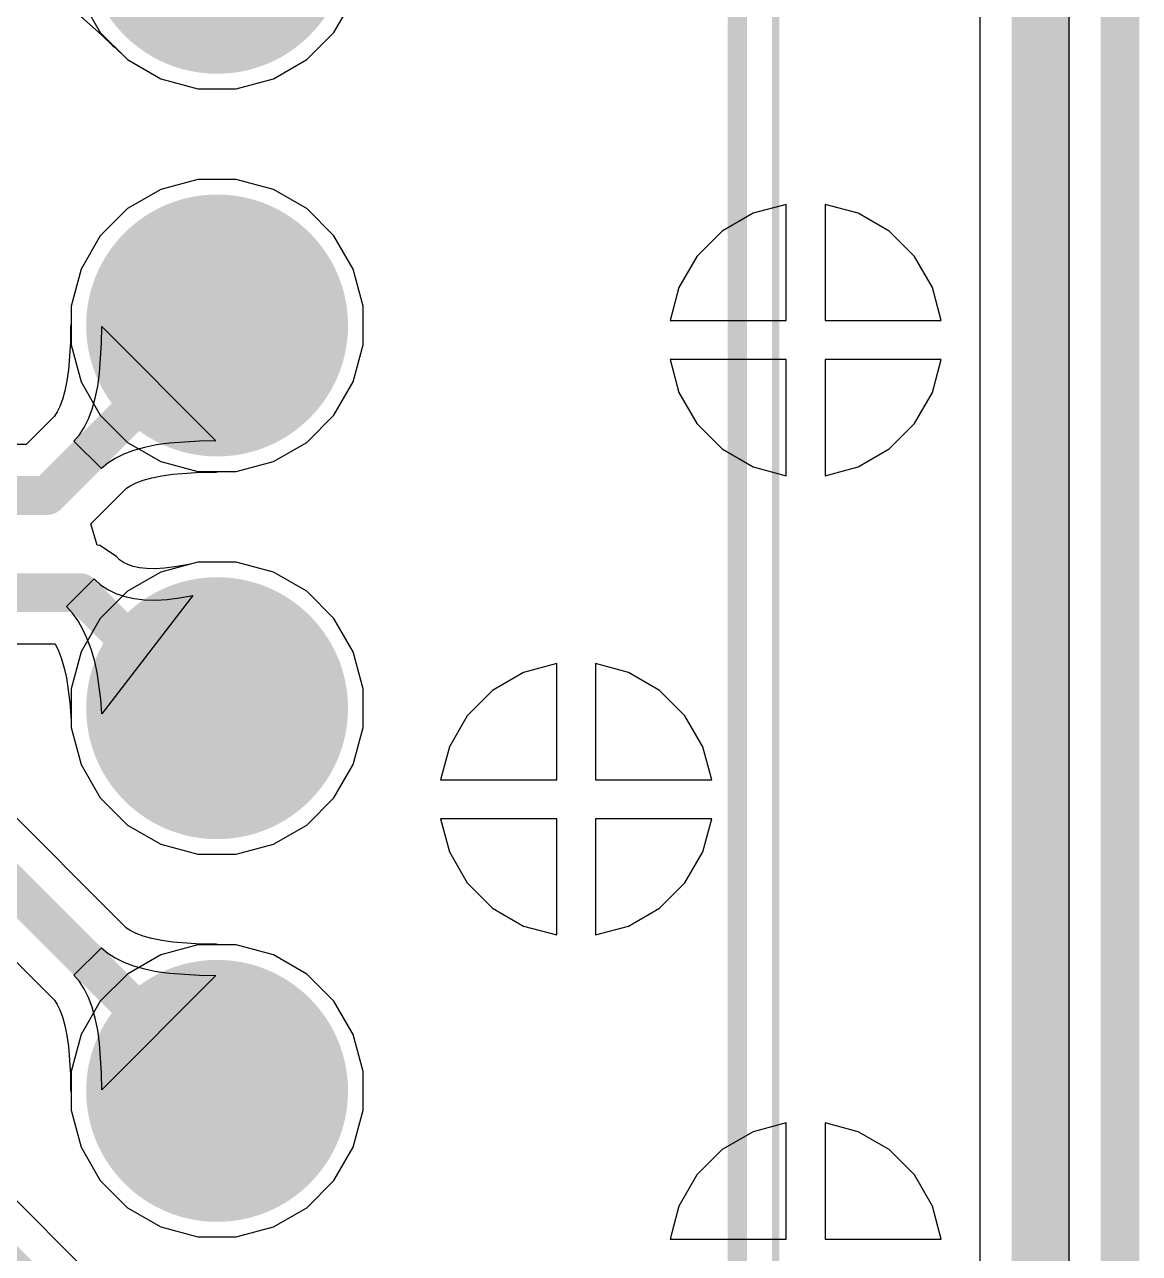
# Model space of a CAD drawing. Header units: inches. Extents: x 1.37 to 4.6, y 1.74 to 5.29.
# Drawn here: x 4.2282 to 4.515, y 3.1903 to 3.5063 of the extents above; entities that cross this region are included whole.
import ezdxf

# ---------------------------------------------------------------- set-up
doc = ezdxf.new("R2010")
doc.units = ezdxf.units.IN
doc.header["$MEASUREMENT"] = 0
for name, color, linetype in [('BottomLayer', 5, 'Continuous'), ('BottomSolder', 6, 'Continuous'), ('KeepOutLayer', 6, 'Continuous'), ('Mechanical13', 56, 'Continuous'), ('Mechanical15', 56, 'Continuous'), ('MultiLayer', 9, 'Continuous'), ('PadHoleLayer', 156, 'Continuous'), ('TopLayer', 1, 'Continuous'), ('TopOverlay', 2, 'Continuous'), ('TopSolder', 216, 'Continuous')]:
    doc.layers.add(name, color=color, linetype=linetype)

# ---------------------------------------------------------------- blocks, each defined once
blk = doc.blocks.new('JST_B8B_XH_A_138')
at = {"layer": 'BottomLayer'}
h = blk.add_hatch(color=5, dxfattribs=at)
edge = h.paths.add_edge_path()
edge.add_arc((-0.3444882, -0.0206693), 0.029685, 0, 360)
h = blk.add_hatch(color=5, dxfattribs=at)
edge = h.paths.add_edge_path()
edge.add_arc((-0.246063, -0.0206693), 0.029685, 0, 360)
h = blk.add_hatch(color=5, dxfattribs=at)
edge = h.paths.add_edge_path()
edge.add_arc((-0.1476378, -0.0206693), 0.029685, 0, 360)
h = blk.add_hatch(color=5, dxfattribs=at)
edge = h.paths.add_edge_path()
edge.add_arc((-0.0492126, -0.0206693), 0.029685, 0, 360)
at = {"layer": 'BottomSolder'}
h = blk.add_hatch(color=6, dxfattribs=at)
edge = h.paths.add_edge_path()
edge.add_arc((-0.3444882, -0.0206693), 0.033685, 0, 360)
h = blk.add_hatch(color=6, dxfattribs=at)
edge = h.paths.add_edge_path()
edge.add_arc((-0.246063, -0.0206693), 0.033685, 0, 360)
h = blk.add_hatch(color=6, dxfattribs=at)
edge = h.paths.add_edge_path()
edge.add_arc((-0.1476378, -0.0206693), 0.033685, 0, 360)
h = blk.add_hatch(color=6, dxfattribs=at)
edge = h.paths.add_edge_path()
edge.add_arc((-0.0492126, -0.0206693), 0.033685, 0, 360)
at = {"layer": 'MultiLayer'}
h = blk.add_hatch(color=9, dxfattribs=at)
edge = h.paths.add_edge_path()
edge.add_arc((-0.3444882, -0.0206693), 0.029685, 0, 360)
h = blk.add_hatch(color=9, dxfattribs=at)
edge = h.paths.add_edge_path()
edge.add_arc((-0.246063, -0.0206693), 0.029685, 0, 360)
h = blk.add_hatch(color=9, dxfattribs=at)
edge = h.paths.add_edge_path()
edge.add_arc((-0.1476378, -0.0206693), 0.029685, 0, 360)
h = blk.add_hatch(color=9, dxfattribs=at)
edge = h.paths.add_edge_path()
edge.add_arc((-0.0492126, -0.0206693), 0.029685, 0, 360)
at = {"layer": 'PadHoleLayer'}
h = blk.add_hatch(color=156, dxfattribs=at)
edge = h.paths.add_edge_path()
edge.add_arc((-0.246063, -0.0206693), 0.019685, 0, 360)
h = blk.add_hatch(color=156, dxfattribs=at)
edge = h.paths.add_edge_path()
edge.add_arc((-0.1476378, -0.0206693), 0.019685, 0, 360)
h = blk.add_hatch(color=156, dxfattribs=at)
edge = h.paths.add_edge_path()
edge.add_arc((-0.0492126, -0.0206693), 0.019685, 0, 360)
at = {"layer": 'TopLayer'}
h = blk.add_hatch(color=1, dxfattribs=at)
edge = h.paths.add_edge_path()
edge.add_arc((-0.3444882, -0.0206693), 0.029685, 0, 360)
h = blk.add_hatch(color=1, dxfattribs=at)
edge = h.paths.add_edge_path()
edge.add_arc((-0.246063, -0.0206693), 0.029685, 0, 360)
h = blk.add_hatch(color=1, dxfattribs=at)
edge = h.paths.add_edge_path()
edge.add_arc((-0.1476378, -0.0206693), 0.029685, 0, 360)
h = blk.add_hatch(color=1, dxfattribs=at)
edge = h.paths.add_edge_path()
edge.add_arc((-0.0492126, -0.0206693), 0.029685, 0, 360)
at = {"layer": 'TopSolder'}
h = blk.add_hatch(color=216, dxfattribs=at)
edge = h.paths.add_edge_path()
edge.add_arc((-0.3444882, -0.0206693), 0.033685, 0, 360)
h = blk.add_hatch(color=216, dxfattribs=at)
edge = h.paths.add_edge_path()
edge.add_arc((-0.246063, -0.0206693), 0.033685, 0, 360)
h = blk.add_hatch(color=216, dxfattribs=at)
edge = h.paths.add_edge_path()
edge.add_arc((-0.1476378, -0.0206693), 0.033685, 0, 360)
h = blk.add_hatch(color=216, dxfattribs=at)
edge = h.paths.add_edge_path()
edge.add_arc((-0.0492126, -0.0206693), 0.033685, 0, 360)
at = {"layer": 'Mechanical13', "const_width": 0.005}
blk.add_lwpolyline([(0.4409449, 0.113189), (-0.4409449, 0.113189)], dxfattribs=at)
at = {"layer": 'Mechanical15', "const_width": 0.0019685}
blk.add_lwpolyline([(0.4507874, 0.1230315), (-0.4507874, 0.1230315)], dxfattribs=at)
at = {"layer": 'TopOverlay', "const_width": 0.005}
blk.add_lwpolyline([(0.4409449, 0.113189), (-0.4409449, 0.113189)], dxfattribs=at)

msp = doc.modelspace()

# ---------------------------------------------------------------- linework, layer by layer
at = {"layer": 'BottomLayer'}
for p, q in [((4.4968738, 4.0767777), (4.4968738, 1.7581262)), ((4.2427158, 3.5128799), (4.2476605, 3.5043153)), ((4.3077699, 3.5043153), (4.3127146, 3.5128799)), ((4.2476605, 3.5043153), (4.2546534, 3.4973224)), ((4.300777, 3.4973224), (4.3077699, 3.5043153)), ((4.2546534, 3.4973224), (4.263218, 3.4923777)), ((4.2922124, 3.4923777), (4.300777, 3.4973224)), ((4.263218, 3.4923777), (4.2727705, 3.4898181)), ((4.2826599, 3.4898181), (4.2922124, 3.4923777)), ((4.2727705, 3.4898181), (4.2826599, 3.4898181)), ((4.263218, 3.4639513), (4.2546534, 3.4590066)), ((4.2727705, 3.4665109), (4.263218, 3.4639513)), ((4.2826599, 3.4665109), (4.2727705, 3.4665109)), ((4.2922124, 3.4639513), (4.2826599, 3.4665109)), ((4.300777, 3.4590066), (4.2922124, 3.4639513)), ((4.2546534, 3.4590066), (4.2476605, 3.4520137)), ((4.3077699, 3.4520137), (4.300777, 3.4590066)), ((4.415623, 3.4578106), (4.407642, 3.4532028)), ((4.4241325, 3.4600907), (4.415623, 3.4578106)), ((4.4241325, 3.4301958), (4.4241325, 3.4600907)), ((4.442642, 3.4578106), (4.4341325, 3.4600907)), ((4.4341325, 3.4600907), (4.4341325, 3.4301958)), ((4.450623, 3.4532028), (4.442642, 3.4578106)), ((4.2476605, 3.4520137), (4.2427158, 3.4434491)), ((4.3127146, 3.4434491), (4.3077699, 3.4520137)), ((4.407642, 3.4532028), (4.4011255, 3.4466863)), ((4.4571395, 3.4466863), (4.450623, 3.4532028)), ((4.4011255, 3.4466863), (4.3965177, 3.4387053)), ((4.4617473, 3.4387053), (4.4571395, 3.4466863)), ((4.2427158, 3.4434491), (4.2401562, 3.4338966)), ((4.3152742, 3.4338966), (4.3127146, 3.4434491)), ((4.3965177, 3.4387053), (4.3942376, 3.4301958)), ((4.4640274, 3.4301958), (4.4617473, 3.4387053)), ((4.2401562, 3.4338966), (4.2401562, 3.4240072)), ((4.3152742, 3.4240072), (4.3152742, 3.4338966)), ((4.3942376, 3.4301958), (4.4241325, 3.4301958)), ((4.4341325, 3.4301958), (4.4640274, 3.4301958)), ((4.2401562, 3.4240072), (4.2427158, 3.4144547)), ((4.3127146, 3.4144547), (4.3152742, 3.4240072)), ((4.4241325, 3.4201958), (4.3942376, 3.4201958)), ((4.3942376, 3.4201958), (4.3965177, 3.4116863)), ((4.4241325, 3.3903009), (4.4241325, 3.4201958)), ((4.4640274, 3.4201958), (4.4341325, 3.4201958)), ((4.4341325, 3.4201958), (4.4341325, 3.3903009)), ((4.4617473, 3.4116863), (4.4640274, 3.4201958)), ((4.2427158, 3.4144547), (4.2476605, 3.4058901)), ((4.3077699, 3.4058901), (4.3127146, 3.4144547)), ((4.3965177, 3.4116863), (4.4011255, 3.4037053)), ((4.4571395, 3.4037053), (4.4617473, 3.4116863)), ((4.2476605, 3.4058901), (4.2546534, 3.3988972)), ((4.300777, 3.3988972), (4.3077699, 3.4058901)), ((4.4011255, 3.4037053), (4.407642, 3.3971888)), ((4.450623, 3.3971888), (4.4571395, 3.4037053)), ((4.2546534, 3.3988972), (4.263218, 3.3939525)), ((4.2922124, 3.3939525), (4.300777, 3.3988972)), ((4.407642, 3.3971888), (4.415623, 3.392581)), ((4.442642, 3.392581), (4.450623, 3.3971888)), ((4.263218, 3.3939525), (4.2727705, 3.3913929)), ((4.2727705, 3.3913929), (4.2826599, 3.3913929)), ((4.2826599, 3.3913929), (4.2922124, 3.3939525)), ((4.415623, 3.392581), (4.4241325, 3.3903009)), ((4.4341325, 3.3903009), (4.442642, 3.392581)), ((4.2727705, 3.3680857), (4.263218, 3.3655261)), ((4.2826599, 3.3680857), (4.2727705, 3.3680857)), ((4.2922124, 3.3655261), (4.2826599, 3.3680857)), ((4.263218, 3.3655261), (4.2546534, 3.3605814)), ((4.300777, 3.3605814), (4.2922124, 3.3655261)), ((4.2546534, 3.3605814), (4.2476605, 3.3535885)), ((4.3077699, 3.3535885), (4.300777, 3.3605814)), ((4.2476605, 3.3535885), (4.2427158, 3.3450239)), ((4.3127146, 3.3450239), (4.3077699, 3.3535885)), ((4.2427158, 3.3450239), (4.2401562, 3.3354714)), ((4.3152742, 3.3354714), (4.3127146, 3.3450239)), ((4.3650774, 3.3419805), (4.3565679, 3.3397004)), ((4.3650774, 3.3120856), (4.3650774, 3.3419805)), ((4.3835869, 3.3397004), (4.3750774, 3.3419805)), ((4.3750774, 3.3419805), (4.3750774, 3.3120856)), ((4.3565679, 3.3397004), (4.3485869, 3.3350926)), ((4.3915679, 3.3350926), (4.3835869, 3.3397004)), ((4.2401562, 3.3354714), (4.2401562, 3.325582)), ((4.3152742, 3.325582), (4.3152742, 3.3354714)), ((4.3485869, 3.3350926), (4.3420704, 3.3285761)), ((4.3980844, 3.3285761), (4.3915679, 3.3350926)), ((4.3420704, 3.3285761), (4.3374626, 3.3205951)), ((4.4026922, 3.3205951), (4.3980844, 3.3285761)), ((4.2401562, 3.325582), (4.2427158, 3.3160295)), ((4.3127146, 3.3160295), (4.3152742, 3.325582)), ((4.3374626, 3.3205951), (4.3351825, 3.3120856)), ((4.4049723, 3.3120856), (4.4026922, 3.3205951)), ((4.2427158, 3.3160295), (4.2476605, 3.3074649)), ((4.3077699, 3.3074649), (4.3127146, 3.3160295)), ((4.3351825, 3.3120856), (4.3650774, 3.3120856)), ((4.3750774, 3.3120856), (4.4049723, 3.3120856)), ((4.2476605, 3.3074649), (4.2546534, 3.300472)), ((4.300777, 3.300472), (4.3077699, 3.3074649)), ((4.2546534, 3.300472), (4.263218, 3.2955273)), ((4.2922124, 3.2955273), (4.300777, 3.300472)), ((4.3650774, 3.3020856), (4.3351825, 3.3020856)), ((4.3351825, 3.3020856), (4.3374626, 3.2935761)), ((4.3650774, 3.2721907), (4.3650774, 3.3020856)), ((4.4049723, 3.3020856), (4.3750774, 3.3020856)), ((4.3750774, 3.3020856), (4.3750774, 3.2721907)), ((4.4026922, 3.2935761), (4.4049723, 3.3020856)), ((4.263218, 3.2955273), (4.2727705, 3.2929677)), ((4.2826599, 3.2929677), (4.2922124, 3.2955273)), ((4.3374626, 3.2935761), (4.3420704, 3.2855951)), ((4.3980844, 3.2855951), (4.4026922, 3.2935761)), ((4.2727705, 3.2929677), (4.2826599, 3.2929677)), ((4.3420704, 3.2855951), (4.3485869, 3.2790786)), ((4.3915679, 3.2790786), (4.3980844, 3.2855951)), ((4.3485869, 3.2790786), (4.3565679, 3.2744708)), ((4.3835869, 3.2744708), (4.3915679, 3.2790786)), ((4.3565679, 3.2744708), (4.3650774, 3.2721907)), ((4.3750774, 3.2721907), (4.3835869, 3.2744708)), ((4.2727705, 3.2696605), (4.263218, 3.2671009)), ((4.2826599, 3.2696605), (4.2727705, 3.2696605)), ((4.2922124, 3.2671009), (4.2826599, 3.2696605)), ((4.263218, 3.2671009), (4.2546534, 3.2621562)), ((4.300777, 3.2621562), (4.2922124, 3.2671009)), ((4.2546534, 3.2621562), (4.2476605, 3.2551633)), ((4.3077699, 3.2551633), (4.300777, 3.2621562)), ((4.2476605, 3.2551633), (4.2427158, 3.2465987)), ((4.3127146, 3.2465987), (4.3077699, 3.2551633)), ((4.2427158, 3.2465987), (4.2401562, 3.2370462)), ((4.3152742, 3.2370462), (4.3127146, 3.2465987)), ((4.2401562, 3.2370462), (4.2401562, 3.2271568)), ((4.3152742, 3.2271568), (4.3152742, 3.2370462)), ((4.2401562, 3.2271568), (4.2427158, 3.2176043)), ((4.3127146, 3.2176043), (4.3152742, 3.2271568)), ((4.4241325, 3.2238703), (4.415623, 3.2215902)), ((4.4241325, 3.1939754), (4.4241325, 3.2238703)), ((4.442642, 3.2215902), (4.4341325, 3.2238703)), ((4.4341325, 3.2238703), (4.4341325, 3.1939754)), ((4.415623, 3.2215902), (4.407642, 3.2169824)), ((4.450623, 3.2169824), (4.442642, 3.2215902)), ((4.2427158, 3.2176043), (4.2476605, 3.2090397)), ((4.3077699, 3.2090397), (4.3127146, 3.2176043)), ((4.407642, 3.2169824), (4.4011255, 3.2104659)), ((4.4571395, 3.2104659), (4.450623, 3.2169824)), ((4.2476605, 3.2090397), (4.2546534, 3.2020468)), ((4.300777, 3.2020468), (4.3077699, 3.2090397)), ((4.4011255, 3.2104659), (4.3965177, 3.2024849)), ((4.4617473, 3.2024849), (4.4571395, 3.2104659)), ((4.2546534, 3.2020468), (4.263218, 3.1971021)), ((4.2922124, 3.1971021), (4.300777, 3.2020468)), ((4.3965177, 3.2024849), (4.3942376, 3.1939754)), ((4.4640274, 3.1939754), (4.4617473, 3.2024849)), ((4.263218, 3.1971021), (4.2727705, 3.1945425)), ((4.2826599, 3.1945425), (4.2922124, 3.1971021)), ((4.2727705, 3.1945425), (4.2826599, 3.1945425)), ((4.3942376, 3.1939754), (4.4241325, 3.1939754)), ((4.4341325, 3.1939754), (4.4640274, 3.1939754))]:
    msp.add_line(p, q, dxfattribs=at)
at = {"layer": 'KeepOutLayer', "const_width": 0.01}
msp.add_lwpolyline([(4.51, 1.745), (4.51, 5.0450001)], dxfattribs=at)
at = {"layer": 'TopLayer'}
for p, q in [((4.4739508, 4.2882905), (4.4739508, 2.8561189)), ((4.3077699, 3.5043153), (4.3127146, 3.5128799)), ((4.2426367, 3.5084003), (4.2480108, 3.503707)), ((4.2480108, 3.503707), (4.2508811, 3.5008789)), ((4.300777, 3.4973224), (4.3077699, 3.5043153)), ((4.2508811, 3.5008789), (4.2515112, 3.5004646)), ((4.2515112, 3.5004646), (4.2546534, 3.4973224)), ((4.2546534, 3.4973224), (4.263218, 3.4923777)), ((4.2922124, 3.4923777), (4.300777, 3.4973224)), ((4.263218, 3.4923777), (4.2727705, 3.4898181)), ((4.2826599, 3.4898181), (4.2922124, 3.4923777)), ((4.2727705, 3.4898181), (4.2826599, 3.4898181)), ((4.263218, 3.4639513), (4.2546534, 3.4590066)), ((4.2727705, 3.4665109), (4.263218, 3.4639513)), ((4.2826599, 3.4665109), (4.2727705, 3.4665109)), ((4.2922124, 3.4639513), (4.2826599, 3.4665109)), ((4.300777, 3.4590066), (4.2922124, 3.4639513)), ((4.2546534, 3.4590066), (4.2476605, 3.4520137)), ((4.3077699, 3.4520137), (4.300777, 3.4590066)), ((4.415623, 3.4578106), (4.407642, 3.4532028)), ((4.4241325, 3.4600907), (4.415623, 3.4578106)), ((4.4241325, 3.4301958), (4.4241325, 3.4600907)), ((4.442642, 3.4578106), (4.4341325, 3.4600907)), ((4.4341325, 3.4600907), (4.4341325, 3.4301958)), ((4.450623, 3.4532028), (4.442642, 3.4578106)), ((4.2476605, 3.4520137), (4.2427158, 3.4434491)), ((4.3127146, 3.4434491), (4.3077699, 3.4520137)), ((4.407642, 3.4532028), (4.4011255, 3.4466863)), ((4.4571395, 3.4466863), (4.450623, 3.4532028)), ((4.4011255, 3.4466863), (4.3965177, 3.4387053)), ((4.4617473, 3.4387053), (4.4571395, 3.4466863)), ((4.2427158, 3.4434491), (4.2401562, 3.4338966)), ((4.3152742, 3.4338966), (4.3127146, 3.4434491)), ((4.3965177, 3.4387053), (4.3942376, 3.4301958)), ((4.4640274, 3.4301958), (4.4617473, 3.4387053)), ((4.2401562, 3.4338966), (4.2401562, 3.4294535)), ((4.3152742, 3.4240072), (4.3152742, 3.4338966)), ((4.2401562, 3.4294535), (4.2400035, 3.4287144)), ((4.3942376, 3.4301958), (4.4241325, 3.4301958)), ((4.4341325, 3.4301958), (4.4640274, 3.4301958)), ((4.2400035, 3.4287144), (4.2399737, 3.4246839)), ((4.248, 3.4243835), (4.2480316, 3.428655)), ((4.2480316, 3.428655), (4.2774183, 3.3992683)), ((4.2399737, 3.4246839), (4.2394924, 3.4175667)), ((4.2474821, 3.4167246), (4.248, 3.4243835)), ((4.3127146, 3.4144547), (4.3152742, 3.4240072)), ((4.4241325, 3.4201958), (4.3942376, 3.4201958)), ((4.3942376, 3.4201958), (4.3965177, 3.4116863)), ((4.4241325, 3.3903009), (4.4241325, 3.4201958)), ((4.4640274, 3.4201958), (4.4341325, 3.4201958)), ((4.4341325, 3.4201958), (4.4341325, 3.3903009)), ((4.4617473, 3.4116863), (4.4640274, 3.4201958)), ((4.2394924, 3.4175667), (4.2390838, 3.4147204)), ((4.2469958, 3.4133372), (4.2474821, 3.4167246)), ((4.2390838, 3.4147204), (4.2385532, 3.4121483)), ((4.2463579, 3.4102446), (4.2469958, 3.4133372)), ((4.3077699, 3.4058901), (4.3127146, 3.4144547)), ((4.2385532, 3.4121483), (4.2379341, 3.409954)), ((4.2455684, 3.4074467), (4.2463579, 3.4102446)), ((4.3965177, 3.4116863), (4.4011255, 3.4037053)), ((4.4571395, 3.4037053), (4.4617473, 3.4116863)), ((4.2372536, 3.4081439), (4.2365474, 3.4067166)), ((4.2379341, 3.409954), (4.2372536, 3.4081439)), ((4.2446274, 3.4049435), (4.2455684, 3.4074467)), ((4.2358609, 3.4056608), (4.2285578, 3.3983577)), ((4.2365474, 3.4067166), (4.2358609, 3.4056608)), ((4.2435347, 3.4027351), (4.2446274, 3.4049435)), ((4.300777, 3.3988972), (4.3077699, 3.4058901)), ((4.2408948, 3.3992025), (4.2422905, 3.4008215)), ((4.2422905, 3.4008215), (4.2435347, 3.4027351)), ((4.4011255, 3.4037053), (4.407642, 3.3971888)), ((4.450623, 3.3971888), (4.4571395, 3.4037053)), ((4.2285578, 3.3983577), (4.2221044, 3.3983577)), ((4.2479658, 3.3921315), (4.2408948, 3.3992025)), ((4.2590079, 3.3975946), (4.25621, 3.3968051)), ((4.2621005, 3.3982325), (4.2590079, 3.3975946)), ((4.2654879, 3.3987188), (4.2621005, 3.3982325)), ((4.2731468, 3.3992367), (4.2654879, 3.3987188)), ((4.2774183, 3.3992683), (4.2731468, 3.3992367)), ((4.2922124, 3.3939525), (4.300777, 3.3988972)), ((4.2514984, 3.3947714), (4.2495848, 3.3935272)), ((4.2537068, 3.3958641), (4.2514984, 3.3947714)), ((4.25621, 3.3968051), (4.2537068, 3.3958641)), ((4.407642, 3.3971888), (4.415623, 3.392581)), ((4.442642, 3.392581), (4.450623, 3.3971888)), ((4.2495848, 3.3935272), (4.2479658, 3.3921315)), ((4.2663302, 3.3907291), (4.2734471, 3.3912104)), ((4.2734471, 3.3912104), (4.2774777, 3.3912402)), ((4.2774777, 3.3912402), (4.2782168, 3.3913929)), ((4.2782168, 3.3913929), (4.2826599, 3.3913929)), ((4.2826599, 3.3913929), (4.2922124, 3.3939525)), ((4.415623, 3.392581), (4.4241325, 3.3903009)), ((4.4341325, 3.3903009), (4.442642, 3.392581)), ((4.2554803, 3.3877844), (4.2569082, 3.3884908)), ((4.2569082, 3.3884908), (4.2587174, 3.3891708)), ((4.2587174, 3.3891708), (4.2609115, 3.3897899)), ((4.2609115, 3.3897899), (4.2634837, 3.3903205)), ((4.2634837, 3.3903205), (4.2663302, 3.3907291)), ((4.2452393, 3.3779128), (4.2544241, 3.3870976)), ((4.2544241, 3.3870976), (4.2554803, 3.3877844)), ((4.2468851, 3.3724874), (4.2452393, 3.3779128)), ((4.2475333, 3.3723585), (4.2468851, 3.3724874)), ((4.2517917, 3.3695131), (4.2475333, 3.3723585)), ((4.2526262, 3.3686786), (4.2517917, 3.3695131)), ((4.253612, 3.3680258), (4.2526262, 3.3686786)), ((4.2547624, 3.3674642), (4.253612, 3.3680258)), ((4.2561194, 3.3669984), (4.2547624, 3.3674642)), ((4.2577202, 3.3666449), (4.2561194, 3.3669984)), ((4.2595861, 3.3664289), (4.2577202, 3.3666449)), ((4.2617253, 3.3663758), (4.2595861, 3.3664289)), ((4.2641393, 3.3665081), (4.2617253, 3.3663758)), ((4.266819, 3.3668431), (4.2641393, 3.3665081)), ((4.2699665, 3.367433), (4.266819, 3.3668431)), ((4.2701858, 3.3674306), (4.2699665, 3.367433)), ((4.2703935, 3.3675012), (4.2701858, 3.3674306)), ((4.2705509, 3.367491), (4.2703935, 3.3675012)), ((4.2727705, 3.3680857), (4.2705509, 3.367491)), ((4.2826599, 3.3680857), (4.2727705, 3.3680857)), ((4.2922124, 3.3655261), (4.2826599, 3.3680857)), ((4.2389746, 3.356696), (4.2460456, 3.363767)), ((4.2460456, 3.363767), (4.2477374, 3.362287)), ((4.300777, 3.3605814), (4.2922124, 3.3655261)), ((4.2477374, 3.362287), (4.2496176, 3.361042)), ((4.2496176, 3.361042), (4.2516864, 3.360032)), ((4.2516864, 3.360032), (4.2539436, 3.3592571)), ((4.3077699, 3.3535885), (4.300777, 3.3605814)), ((4.2405263, 3.3549587), (4.2389746, 3.356696)), ((4.2714454, 3.3595421), (4.2480672, 3.3290436)), ((4.2539436, 3.3592571), (4.2563893, 3.3587171)), ((4.2563893, 3.3587171), (4.2590236, 3.3584121)), ((4.2590236, 3.3584121), (4.2618463, 3.3583421)), ((4.2618463, 3.3583421), (4.2648575, 3.3585071)), ((4.2648575, 3.3585071), (4.2680572, 3.3589071)), ((4.2680572, 3.3589071), (4.2714454, 3.3595421)), ((4.2419352, 3.352993), (4.2405263, 3.3549587)), ((4.3127146, 3.3450239), (4.3077699, 3.3535885)), ((4.2432014, 3.3507988), (4.2419352, 3.352993)), ((4.2443248, 3.3483762), (4.2432014, 3.3507988)), ((4.1883456, 3.3471053), (4.2360636, 3.3471053)), ((4.2360636, 3.3471053), (4.236069, 3.3470959)), ((4.236069, 3.3470959), (4.2369062, 3.3452906)), ((4.2453054, 3.3457252), (4.2443248, 3.3483762)), ((4.2369062, 3.3452906), (4.2376768, 3.3432072)), ((4.2461433, 3.3428458), (4.2453054, 3.3457252)), ((4.3152742, 3.3354714), (4.3127146, 3.3450239)), ((4.2544243, 3.2739555), (4.1862745, 3.3421053)), ((4.2376768, 3.3432072), (4.2383642, 3.3408449)), ((4.2383642, 3.3408449), (4.2389322, 3.3383054)), ((4.2468384, 3.3397379), (4.2461433, 3.3428458)), ((4.3650774, 3.3419805), (4.3565679, 3.3397004)), ((4.3650774, 3.3120856), (4.3650774, 3.3419805)), ((4.3835869, 3.3397004), (4.3750774, 3.3419805)), ((4.3750774, 3.3419805), (4.3750774, 3.3120856)), ((4.2389322, 3.3383054), (4.2398111, 3.332)), ((4.2478004, 3.3328368), (4.2468384, 3.3397379)), ((4.3565679, 3.3397004), (4.3485869, 3.3350926)), ((4.3915679, 3.3350926), (4.3835869, 3.3397004)), ((4.3152742, 3.325582), (4.3152742, 3.3354714)), ((4.3485869, 3.3350926), (4.3420704, 3.3285761)), ((4.3980844, 3.3285761), (4.3915679, 3.3350926)), ((4.2398111, 3.332), (4.2400587, 3.3284803)), ((4.2480672, 3.3290436), (4.2478004, 3.3328368)), ((4.2400587, 3.3284803), (4.2401243, 3.3282402)), ((4.2401243, 3.3282402), (4.2401081, 3.3279918)), ((4.2401081, 3.3279918), (4.2401562, 3.3278503)), ((4.3420704, 3.3285761), (4.3374626, 3.3205951)), ((4.4026922, 3.3205951), (4.3980844, 3.3285761)), ((4.2401562, 3.3278503), (4.2401562, 3.325582)), ((4.2401562, 3.325582), (4.2427158, 3.3160295)), ((4.3127146, 3.3160295), (4.3152742, 3.325582)), ((4.1691481, 3.3221053), (4.2358611, 3.2553923)), ((4.3374626, 3.3205951), (4.3351825, 3.3120856)), ((4.4049723, 3.3120856), (4.4026922, 3.3205951)), ((4.2544243, 3.1755304), (4.1128494, 3.3171053)), ((4.2427158, 3.3160295), (4.2476605, 3.3074649)), ((4.3077699, 3.3074649), (4.3127146, 3.3160295)), ((4.3351825, 3.3120856), (4.3650774, 3.3120856)), ((4.3750774, 3.3120856), (4.4049723, 3.3120856)), ((4.2476605, 3.3074649), (4.2546534, 3.300472)), ((4.300777, 3.300472), (4.3077699, 3.3074649)), ((4.2546534, 3.300472), (4.263218, 3.2955273)), ((4.2922124, 3.2955273), (4.300777, 3.300472)), ((4.3650774, 3.3020856), (4.3351825, 3.3020856)), ((4.3351825, 3.3020856), (4.3374626, 3.2935761)), ((4.3650774, 3.2721907), (4.3650774, 3.3020856)), ((4.4049723, 3.3020856), (4.3750774, 3.3020856)), ((4.3750774, 3.3020856), (4.3750774, 3.2721907)), ((4.4026922, 3.2935761), (4.4049723, 3.3020856)), ((4.263218, 3.2955273), (4.2727705, 3.2929677)), ((4.2826599, 3.2929677), (4.2922124, 3.2955273)), ((4.3374626, 3.2935761), (4.3420704, 3.2855951)), ((4.3980844, 3.2855951), (4.4026922, 3.2935761)), ((4.2727705, 3.2929677), (4.2826599, 3.2929677)), ((4.3420704, 3.2855951), (4.3485869, 3.2790786)), ((4.3915679, 3.2790786), (4.3980844, 3.2855951)), ((4.3485869, 3.2790786), (4.3565679, 3.2744708)), ((4.3835869, 3.2744708), (4.3915679, 3.2790786)), ((4.3565679, 3.2744708), (4.3650774, 3.2721907)), ((4.3750774, 3.2721907), (4.3835869, 3.2744708)), ((4.2554801, 3.2732691), (4.2544243, 3.2739555)), ((4.2569079, 3.2725627), (4.2554801, 3.2732691)), ((4.2587165, 3.2718827), (4.2569079, 3.2725627)), ((4.2609115, 3.2712634), (4.2587165, 3.2718827)), ((4.2634836, 3.2707329), (4.2609115, 3.2712634)), ((4.2408947, 3.2618508), (4.2479658, 3.2689219)), ((4.2479658, 3.2689219), (4.2495847, 3.2675261)), ((4.2663299, 3.2703243), (4.2634836, 3.2707329)), ((4.2734471, 3.2698429), (4.2663299, 3.2703243)), ((4.2774775, 3.2698132), (4.2734471, 3.2698429)), ((4.2782166, 3.2696605), (4.2774775, 3.2698132)), ((4.2826599, 3.2696605), (4.2782166, 3.2696605)), ((4.2922124, 3.2671009), (4.2826599, 3.2696605)), ((4.2495847, 3.2675261), (4.2514984, 3.2662819)), ((4.2514984, 3.2662819), (4.2537068, 3.2651893)), ((4.2537068, 3.2651893), (4.2562099, 3.2642482)), ((4.300777, 3.2621562), (4.2922124, 3.2671009)), ((4.2422905, 3.2602319), (4.2408947, 3.2618508)), ((4.2774183, 3.2617851), (4.2480316, 3.2323983)), ((4.2562099, 3.2642482), (4.2590078, 3.2634588)), ((4.2590078, 3.2634588), (4.2621004, 3.2628209)), ((4.2621004, 3.2628209), (4.2654878, 3.2623346)), ((4.2654878, 3.2623346), (4.2731467, 3.2618166)), ((4.2731467, 3.2618166), (4.2774183, 3.2617851)), ((4.3077699, 3.2551633), (4.300777, 3.2621562)), ((4.2435347, 3.2583182), (4.2422905, 3.2602319)), ((4.2358611, 3.2553923), (4.2365475, 3.2543365)), ((4.2446273, 3.2561098), (4.2435347, 3.2583182)), ((4.2455684, 3.2536067), (4.2446273, 3.2561098)), ((4.2365475, 3.2543365), (4.2372539, 3.2529087)), ((4.2372539, 3.2529087), (4.237934, 3.2510999)), ((4.2463579, 3.2508088), (4.2455684, 3.2536067)), ((4.3127146, 3.2465987), (4.3077699, 3.2551633)), ((4.237934, 3.2510999), (4.2385532, 3.2489052)), ((4.2469958, 3.2477161), (4.2463579, 3.2508088)), ((4.2385532, 3.2489052), (4.2390838, 3.2463329)), ((4.2390838, 3.2463329), (4.2394924, 3.2434865)), ((4.2474821, 3.2443288), (4.2469958, 3.2477161)), ((4.3152742, 3.2370462), (4.3127146, 3.2465987)), ((4.2394924, 3.2434865), (4.2399737, 3.2363696)), ((4.248, 3.2366699), (4.2474821, 3.2443288)), ((4.2399737, 3.2363696), (4.2400035, 3.2323389)), ((4.2480316, 3.2323983), (4.248, 3.2366699)), ((4.3152742, 3.2271568), (4.3152742, 3.2370462)), ((4.2400035, 3.2323389), (4.2401562, 3.2315998)), ((4.2401562, 3.2315998), (4.2401562, 3.2271568)), ((4.2401562, 3.2271568), (4.2427158, 3.2176043)), ((4.3127146, 3.2176043), (4.3152742, 3.2271568)), ((4.4241325, 3.2238703), (4.415623, 3.2215902)), ((4.4241325, 3.1939754), (4.4241325, 3.2238703)), ((4.442642, 3.2215902), (4.4341325, 3.2238703)), ((4.4341325, 3.2238703), (4.4341325, 3.1939754)), ((4.415623, 3.2215902), (4.407642, 3.2169824)), ((4.450623, 3.2169824), (4.442642, 3.2215902)), ((4.2427158, 3.2176043), (4.2476605, 3.2090397)), ((4.3077699, 3.2090397), (4.3127146, 3.2176043)), ((4.407642, 3.2169824), (4.4011255, 3.2104659)), ((4.4571395, 3.2104659), (4.450623, 3.2169824)), ((4.2476605, 3.2090397), (4.2546534, 3.2020468)), ((4.300777, 3.2020468), (4.3077699, 3.2090397)), ((4.4011255, 3.2104659), (4.3965177, 3.2024849)), ((4.4617473, 3.2024849), (4.4571395, 3.2104659)), ((4.2546534, 3.2020468), (4.263218, 3.1971021)), ((4.2922124, 3.1971021), (4.300777, 3.2020468)), ((4.3965177, 3.2024849), (4.3942376, 3.1939754)), ((4.4640274, 3.1939754), (4.4617473, 3.2024849)), ((4.263218, 3.1971021), (4.2727705, 3.1945425)), ((4.2826599, 3.1945425), (4.2922124, 3.1971021)), ((4.2727705, 3.1945425), (4.2826599, 3.1945425)), ((4.3942376, 3.1939754), (4.4241325, 3.1939754)), ((4.4341325, 3.1939754), (4.4640274, 3.1939754))]:
    msp.add_line(p, q, dxfattribs=at)
for points, const_width in [([(4.489626, 2.849626), (4.489626, 4.3086615)], 0.015), ([(4.2339948, 3.3852315), (4.2777152, 3.4289519)], 0.01), ([(3.7827152, 3.3852315), (4.2339948, 3.3852315)], 0.01), ([(3.8177152, 3.3602315), (4.2425101, 3.3602315)], 0.01), ([(4.2425101, 3.3602315), (4.2722149, 3.3305267)], 0.01), ([(4.1745851, 3.3352315), (4.2777151, 3.2321015)], 0.01), ([(4.2722149, 3.3305267), (4.2777152, 3.3305267)], 0.01), ([(4.10116, 3.3102315), (4.2777152, 3.1336763)], 0.01), ([(4.2777151, 3.2321015), (4.2777152, 3.2321015)], 0.01)]:
    msp.add_lwpolyline(points, dxfattribs=dict(at, const_width=const_width))
at = {"layer": 'TopLayer', "const_width": 0.005}
for points in [[(4.2752152, 3.4289519, 1), (4.2802152, 3.4289519, 1)], [(4.2314948, 3.3852315, 1), (4.2364948, 3.3852315, 1)], [(4.2314948, 3.3852315, 1), (4.2364948, 3.3852315, 1)], [(4.2400101, 3.3602315, 1), (4.2450101, 3.3602315, 1)], [(4.2400101, 3.3602315, 1), (4.2450101, 3.3602315, 1)], [(4.2697149, 3.3305267, 1), (4.2747149, 3.3305267, 1)], [(4.2697149, 3.3305267, 1), (4.2747149, 3.3305267, 1)], [(4.2752152, 3.3305267, 1), (4.2802152, 3.3305267, 1)], [(4.2752151, 3.2321015, 1), (4.2802151, 3.2321015, 1)], [(4.2752151, 3.2321015, 1), (4.2802151, 3.2321015, 1)], [(4.2752152, 3.2321015, 1), (4.2802152, 3.2321015, 1)]]:
    msp.add_lwpolyline(points, format="xyb", close=True, dxfattribs=at)

# ---------------------------------------------------------------- block references
at = {"rotation": 270}
msp.add_blockref('JST_B8B_XH_A_138', (4.2983845, 3.1828889), dxfattribs=at)

doc.saveas('drawing.dxf')
